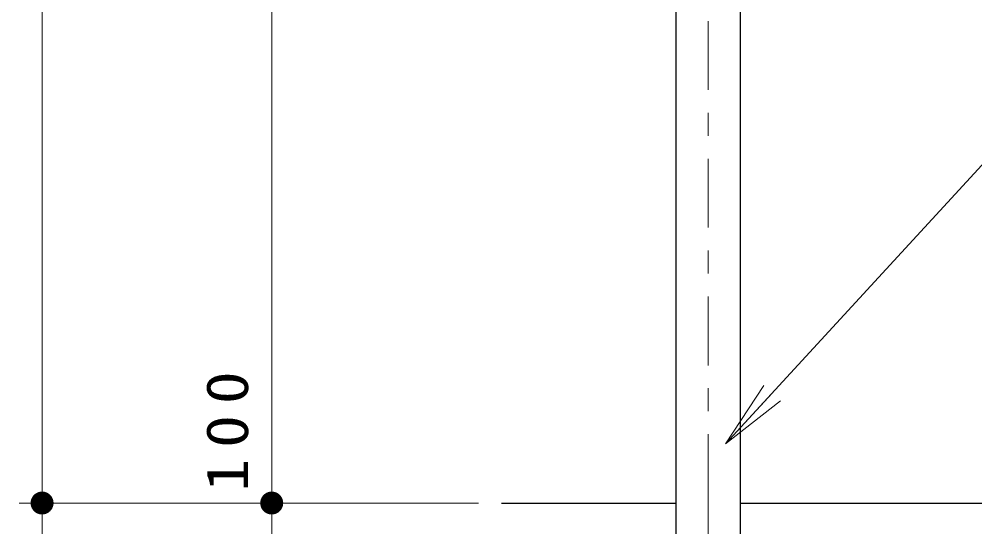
# Model space of a CAD drawing. Units: millimetres on the paper, scale 1:50. Extents: x -365 to 10, y -38 to 257.
# Drawn here: x -146.91 to -105.29, y 165.76 to 187.89 of the extents above; entities that cross this region are included whole.
import ezdxf

# ---------------------------------------------------------------- set-up
doc = ezdxf.new("R2010")
doc.units = ezdxf.units.MM
doc.linetypes.add('USER2', pattern=[6, 3, -1, 1, -1])
doc.layers.add('LY_1', color=7, linetype='Continuous', lineweight=25)
doc.styles.add('ＭＳ ゴシック', font='')
doc.styles.get('ＭＳ ゴシック').set_extended_font_data('MS Gothic')

# ---------------------------------------------------------------- blocks, each defined once
blk = doc.blocks.new('filled_dot')
at = {"color": 0, "linetype": 'Continuous', "lineweight": -2, "const_width": 1.25}
blk.add_lwpolyline([(-0.625, 0, 1), (0.625, 0, 1)], format="xyb", close=True, dxfattribs=at)

msp = doc.modelspace()

# ---------------------------------------------------------------- linework, layer by layer
at = {"layer": 'LY_1', "linetype": 'USER2', "lineweight": 13}
for q in [(-116.907, 230.028), (-116.907, 147.759)]:
    msp.add_line((-116.907, 166.804), q, dxfattribs=at)
at = {"layer": 'LY_1', "lineweight": 13}
for p, q in [((-145.907, 166.804), (-145.907, 226.804)), ((-135.907, 166.804), (-135.907, 217.804)), ((-135.907, 164.804), (-135.907, 173.076)), ((-116.142, 169.385), (-114.48, 171.932)), ((-116.142, 169.385), (-114.112, 171.593)), ((-113.744, 171.255), (-116.142, 169.385)), ((-126.907, 166.804), (-146.907, 166.804)), ((-126.907, 166.804), (-146.907, 166.804)), ((-145.907, 149.804), (-145.907, 166.804))]:
    msp.add_line(p, q, dxfattribs=at)
at = {"layer": 'LY_1'}
for p, q in [((-118.305, 223.386), (-118.305, 166.804)), ((-115.509, 223.386), (-115.509, 166.804)), ((-125.907, 166.804), (-118.305, 166.804)), ((-118.305, 166.804), (-118.305, 157.984)), ((-115.509, 166.804), (-44.614, 166.804)), ((-115.509, 166.804), (-115.509, 157.984))]:
    msp.add_line(p, q, dxfattribs=at)
at = {"layer": 'LY_1', "lineweight": 13}
msp.add_lwpolyline([(-116.142, 169.385), (-103.981, 182.61), (-67.973, 182.61)], dxfattribs=at)

# ---------------------------------------------------------------- block references
at = {"layer": 'LY_1', "lineweight": 13, "xscale": 0.4, "yscale": 0.4}
for p, rotation in [((-145.907, 166.804), 90), ((-145.907, 166.804), 270), ((-135.907, 166.804), 90), ((-135.907, 166.804), 270)]:
    msp.add_blockref('filled_dot', p, dxfattribs=dict(at, rotation=rotation))

# ---------------------------------------------------------------- texts
at = {"layer": 'LY_1', "insert": (-136.907, 170.16), "char_height": 1.833, "attachment_point": 8, "rotation": 90, "style": 'ＭＳ ゴシック'}
msp.add_mtext('\\T1.33;\\W1.15;100', dxfattribs=at)

doc.saveas('drawing.dxf')
